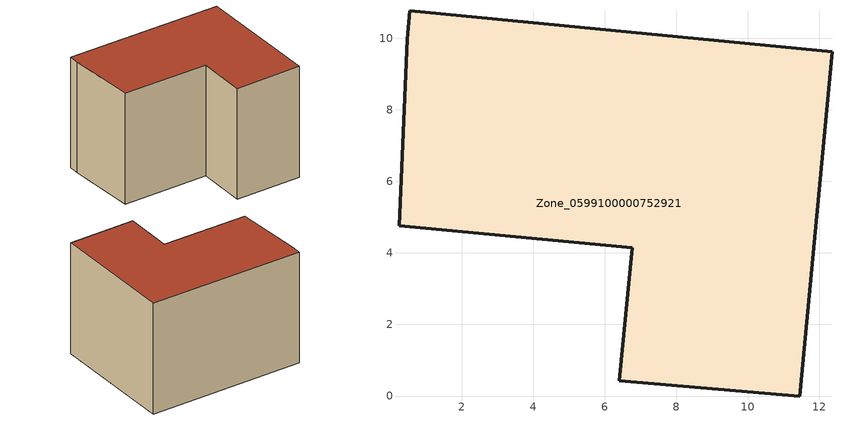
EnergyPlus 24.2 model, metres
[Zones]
Zone_0599100000752921
 floor ground (C_G): 6.4,0.43 6.77,4.14 0.26,4.77 0.48,9.98 0.55,10.76 12.35,9.63 11.44,0 z0
 wall outside (C_F): 6.77,4.14 6.4,0.43 11.44,0 12.35,9.63 0.55,10.76 0.48,9.98 0.26,4.77 6.77,4.14 z0:8.55
 roof outside (C_R): 0.48,9.98 0.26,4.77 6.77,4.14 6.4,0.43 11.44,0 12.35,9.63 0.55,10.76 z8.55
[BUILDING]
Pand.0599100000752921: North Axis=0; Terrain=City; Loads Convergence Tolerance Value=0.04; Temperature Convergence Tolerance Value=0.4; Solar Distribution=FullExterior; Maximum Number of Warmup Days=25; Minimum Number of Warmup Days=1
[Site:Location]
Rotterdam.The.Hague.AP_ZH_NLD Design_Conditions: Latitude=51.96; Longitude=4.45; Time Zone=1; Elevation=-4.5
[SITE:GROUNDTEMPERATURE:BUILDINGSURFACE]
18, 18, 18, 18, 18, 18, 18, 18, 18, 18, 18, 18
[MATERIAL] Thermal Absorptance=0.9; Solar Absorptance=0.7; Visible Absorptance=0.7
Name | Roughness | Thickness | Conductivity | Density | Specific Heat
G.TC.2006-2014 | MediumSmooth | 0.15 | 0.06 | 540 | 1210
F.TC.2006-2014 | Rough | 0.3 | 0.12 | 1920 | 840
R.TC.2006-2014 | MediumRough | 0.2 | 0.08 | 1500 | 1000
[CONSTRUCTION]
C_G: G.TC.2006-2014
C_F: F.TC.2006-2014
C_R: R.TC.2006-2014
[ZONE]
Zone_0599100000752921: Type=1; Multiplier=1; Ceiling Height=Autocalculate; Volume=Autocalculate; Floor Area=autocalculate; Part of Total Floor Area=Yes
[ZONEINFILTRATION:DESIGNFLOWRATE]
Infil_Zone_0599100000752921: Zone or ZoneList or Space or SpaceList=Zone_0599100000752921; Schedule=AlwaysOn; Design Flow Rate Calculation Method=Flow/Area; Flow Rate per Floor Area=0.0015; Constant Term Coefficient=1; Temperature Term Coefficient=0; Velocity Term Coefficient=0; Velocity Squared Term Coefficient=0
[HVACTEMPLATE:ZONE:IDEALLOADSAIRSYSTEM]
Zone_0599100000752921: Maximum Heating Supply Air Temperature=50; Minimum Cooling Supply Air Temperature=13; Maximum Heating Supply Air Humidity Ratio=0.0156; Minimum Cooling Supply Air Humidity Ratio=0.0077; Heating Limit=NoLimit; Cooling Limit=NoLimit; Dehumidification Control Type=ConstantSensibleHeatRatio; Cooling Sensible Heat Ratio=0.7; Dehumidification Setpoint=60; Humidification Control Type=None; Humidification Setpoint=30; Outdoor Air Method=None; Outdoor Air Flow Rate per Person=0.00944; Outdoor Air Flow Rate per Zone Floor Area=0; Outdoor Air Flow Rate per Zone=0; Demand Controlled Ventilation Type=None; Outdoor Air Economizer Type=NoEconomizer; Heat Recovery Type=None; Sensible Heat Recovery Effectiveness=0.7; Latent Heat Recovery Effectiveness=0.65
[ZONECONTROL:THERMOSTAT]
ThermostatControl_Zone_0599100000752921: Zone or ZoneList=Zone_0599100000752921; Control Type Schedule=DualSetpointControlType; Control 1=Thermostat_Zone_0599100000752921; Temperature Difference Between Cutout And Setpoint=0
[THERMOSTATSETPOINT:DUALSETPOINT]
Thermostat_Zone_0599100000752921: Heating Setpoint Temperature Schedule=HeatingSetpoint_Zone_0599100000752921; Cooling Setpoint Temperature Schedule=CoolingSetpoint_Zone_0599100000752921
[SCHEDULE:COMPACT]
HeatingSetpoint_Zone_0599100000752921: Through: 12/31, For: AllDays, Until: 24:00, 21
CoolingSetpoint_Zone_0599100000752921: Through: 12/31, For: AllDays, Until: 24:00, 24
DualSetpointControlType: Through: 12/31, For: AllDays, Until: 24:00, 4
AlwaysOn: Through: 12/31, For: AllDays, Until: 24:00, 1
